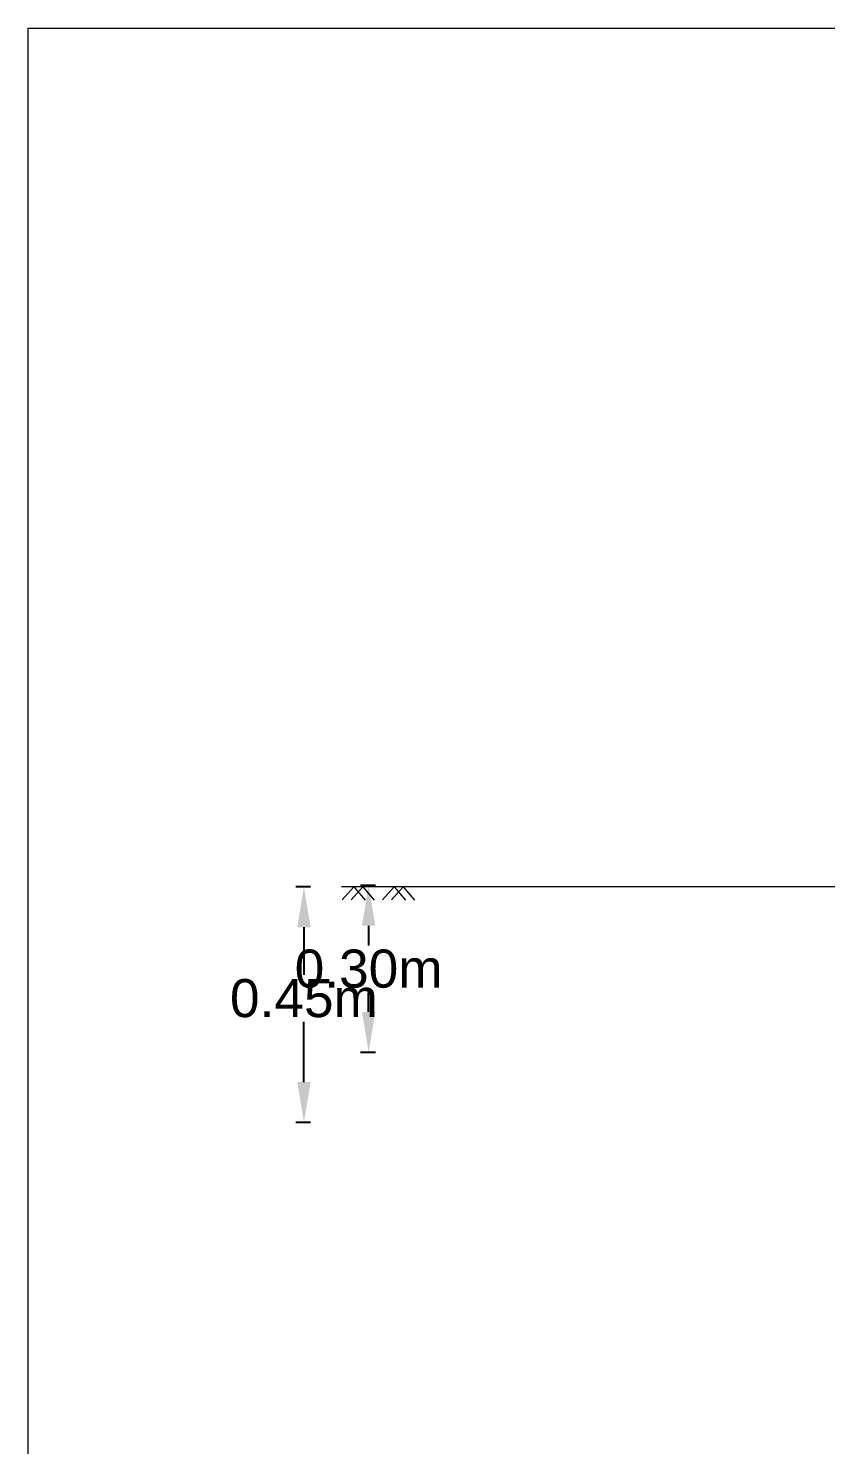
# Model space of a CAD drawing. Header units: inches. Extents: x 15 to 141071, y -30183 to 14738.
# Drawn here: x 73404.93 to 73422.72, y -30116.5 to -30084.91 of the extents above; entities that cross this region are included whole.
import ezdxf

# ---------------------------------------------------------------- set-up
doc = ezdxf.new("R2010")
doc.units = ezdxf.units.IN
doc.header["$MEASUREMENT"] = 0
doc.header["$PDMODE"] = 3
doc.layers.add('LINE', color=7, linetype='Continuous')
doc.layers.add('Long Section Labels', color=7, linetype='Continuous', lineweight=9)
doc.styles.get("Standard").update_dxf_attribs({"font": 'arial.ttf'})
doc.dimstyles.get("Standard").update_dxf_attribs({"dimtxt": 0.18, "dimasz": 0.18, "dimexe": 0.18, "dimexo": 0.0625, "dimgap": 0.09, "dimtad": 0, "dimtih": 1, "dimtoh": 1, "dimdec": 4, "dimzin": 0, "dimdsep": 46, "dimtxsty": 'Standard', "dimcen": 0.09, "dimadec": 0, "dimazin": 0, "dimtfac": 1, "dimtdec": 4, "dimtofl": 0, "dimtmove": 0, "dimatfit": 3, "dimfxl": 1, "dimtolj": 1, "dimtzin": 0, "dimarcsym": 0})

# ---------------------------------------------------------------- blocks, each defined once
blk = doc.blocks.new('*D34')
at = {"color": 0, "lineweight": -2, "ltscale": 0.5, "transparency": 16777216}
for p, q in [((73412.675, -30104.025), (73412.345, -30104.025)), ((73412.525, -30104.925), (73412.525, -30105.363)), ((73412.525, -30106.849), (73412.525, -30106.412)), ((73412.675, -30107.749), (73412.345, -30107.749))]:
    blk.add_line(p, q, dxfattribs=at)
at = {"color": 0, "linetype": 'Continuous', "ltscale": 0.5, "transparency": 16777216}
for points in [[(73412.375, -30104.925), (73412.675, -30104.925), (73412.525, -30104.025)], [(73412.375, -30106.849), (73412.675, -30106.849), (73412.525, -30107.749)]]:
    blk.add_solid(points, dxfattribs=at)
at = {"layer": 'Defpoints', "color": 0, "linetype": 'Continuous', "ltscale": 0.5, "transparency": 16777216}
for p in [(73412.525, -30104.025), (73415.278, -30104.025), (73415.45, -30107.749)]:
    blk.add_point(p, dxfattribs=at)
at = {"color": 0, "linetype": 'Continuous', "lineweight": 20, "ltscale": 0.5, "transparency": 16777216, "insert": (73412.525, -30105.887), "char_height": 0.85, "attachment_point": 5}
blk.add_mtext('\\A1;0.30m', dxfattribs=at)
blk = doc.blocks.new('*D35')
at = {"color": 0, "lineweight": -2, "ltscale": 0.5, "transparency": 16777216}
for p, q in [((73411.231, -30104.059), (73410.901, -30104.059)), ((73411.081, -30104.959), (73411.081, -30106.021)), ((73411.081, -30108.411), (73411.081, -30107.069)), ((73411.231, -30109.311), (73410.901, -30109.311))]:
    blk.add_line(p, q, dxfattribs=at)
at = {"color": 0, "linetype": 'Continuous', "ltscale": 0.5, "transparency": 16777216}
for points in [[(73410.931, -30104.959), (73411.231, -30104.959), (73411.081, -30104.059)], [(73410.931, -30108.411), (73411.231, -30108.411), (73411.081, -30109.311)]]:
    blk.add_solid(points, dxfattribs=at)
at = {"layer": 'Defpoints', "color": 0, "linetype": 'Continuous', "ltscale": 0.5, "transparency": 16777216}
for p in [(73411.081, -30104.059), (73414.873, -30104.059), (73414.873, -30109.311)]:
    blk.add_point(p, dxfattribs=at)
at = {"color": 0, "linetype": 'Continuous', "lineweight": 20, "ltscale": 0.5, "transparency": 16777216, "insert": (73411.081, -30106.545), "char_height": 0.85, "attachment_point": 5}
blk.add_mtext('\\A1;0.45m', dxfattribs=at)

msp = doc.modelspace()

# ---------------------------------------------------------------- linework, layer by layer
at = {"layer": 'LINE', "color": 7, "lineweight": 20, "ltscale": 0.5}
msp.add_line((73445.800024, -30104.058159), (73411.921185, -30104.058159), dxfattribs=at)
for points in [[(73411.931561, -30104.350463), (73412.192148, -30104.058159), (73412.446082, -30104.357116)], [(73412.136704, -30104.350463), (73412.397291, -30104.058159), (73412.651225, -30104.357116)], [(73412.831618, -30104.350463), (73413.092205, -30104.058159), (73413.346138, -30104.357116)], [(73413.036761, -30104.350463), (73413.297348, -30104.058159), (73413.551281, -30104.357116)]]:
    msp.add_lwpolyline(points, dxfattribs=at)
at = {"layer": 'Long Section Labels'}
msp.add_lwpolyline([(73404.931357, -30084.907677), (73543.820246, -30084.907677), (73543.820246, -30183.116011), (73404.931357, -30183.116011)], close=True, dxfattribs=at)

# ---------------------------------------------------------------- dimensions: what is measured, and where the dimension line sits
at = {"color": 0, "linetype": 'Continuous', "lineweight": 20, "ltscale": 0.5}
for base, p1, p2, text, picture, middle in [((73411.08131, -30104.058653), (73414.872601, -30109.311326), (73414.872601, -30104.058653), '0.45m', '*D35', (73411.08131, -30106.545392)), ((73412.52457, -30104.025421), (73415.449705, -30107.749199), (73415.278487, -30104.025421), '0.30m', '*D34', (73412.52457, -30105.88731))]:
    dim = msp.add_linear_dim(base=base, p1=p1, p2=p2, angle=90, text=text, dimstyle='Standard', override={"dimtxt": 0.85, "dimasz": 0.9, "dimfxl": 0.15, "dimfxlon": 1}, dxfattribs=at)
    dim.commit()
    dim.dimension.update_dxf_attribs({"geometry": picture, "text_midpoint": middle, "dimtype": 160})

doc.saveas('drawing.dxf')
